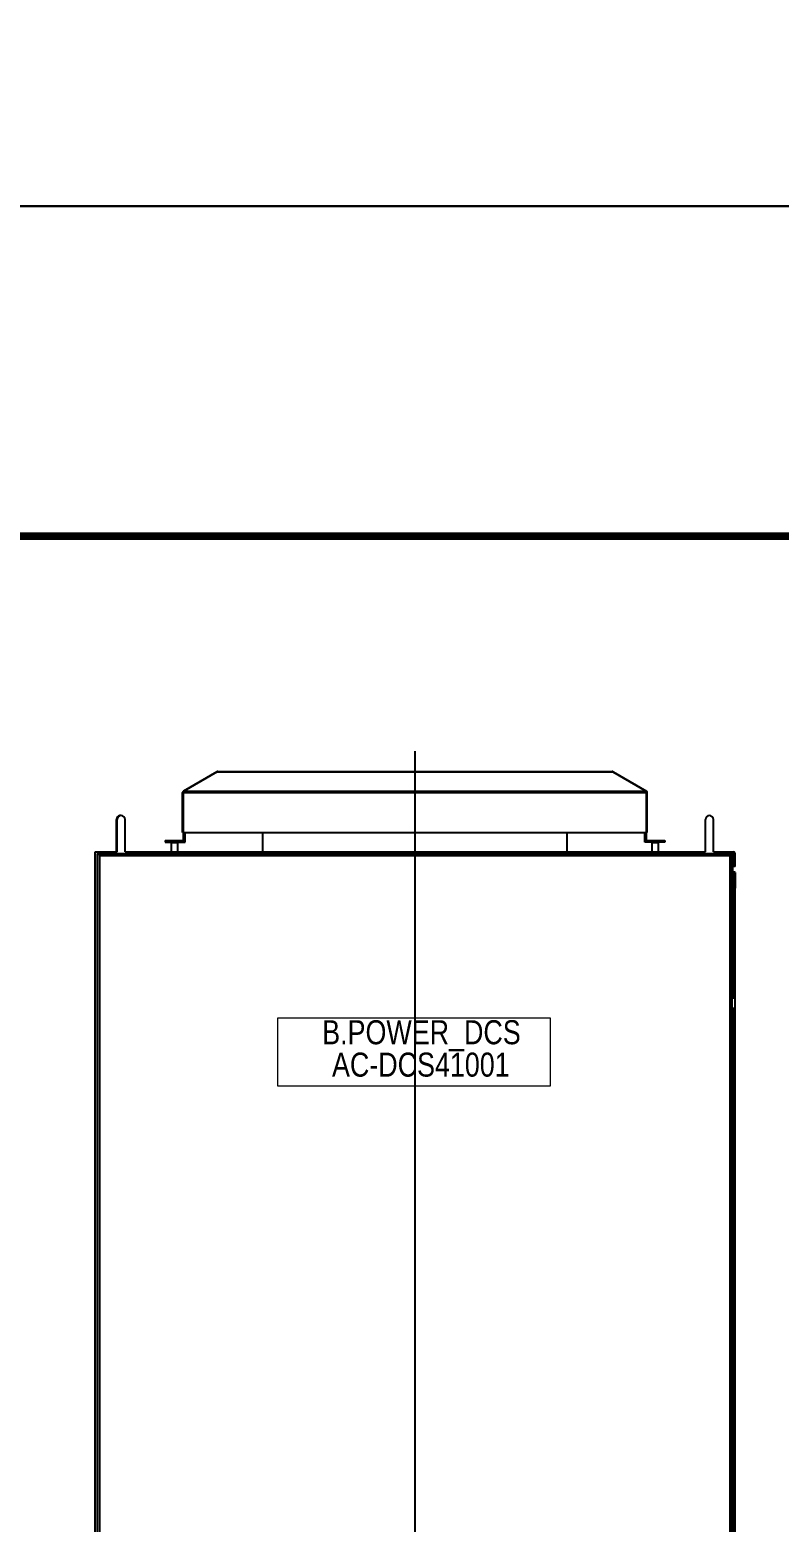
# Model space of a CAD drawing. Extents: x 79822 to 122366, y -56021 to -28815.
# Drawn here: x 82994 to 83929, y -48126 to -46265 of the extents above; entities that cross this region are included whole.
import ezdxf
from ezdxf.enums import TextEntityAlignment as Align
from ezdxf.lldxf.tags import DXFTag

# ---------------------------------------------------------------- set-up
doc = ezdxf.new("R2010")
doc.units = 0
doc.header["$LTSCALE"] = 100
doc.header["$MEASUREMENT"] = 0
doc.layers.add('HLSTK', color=7, linetype='Continuous')
doc.layers.add('t', color=1, linetype='Continuous')
doc.styles.add('HZ', font='arial.ttf', dxfattribs={"width": 0.7})
doc.styles.get("Standard").update_dxf_attribs({"font": ''})
doc.styles.get('Standard').set_extended_font_data('SimSun')
tags = doc.linetypes.add('CENTER', pattern=[2, 1.25, -0.25, 0.25, -0.25]).pattern_tags.tags
tags[10:11] = [DXFTag(74, 4), DXFTag(75, 0), DXFTag(340, '0'), DXFTag(46, 1.0), DXFTag(50, 0.0), DXFTag(44, 0.0), DXFTag(45, 0.0)]
tags[8:9] = [DXFTag(74, 4), DXFTag(75, 0), DXFTag(340, '0'), DXFTag(46, 1.0), DXFTag(50, 0.0), DXFTag(44, 0.0), DXFTag(45, 0.0)]
tags[6:7] = [DXFTag(74, 4), DXFTag(75, 0), DXFTag(340, '0'), DXFTag(46, 1.0), DXFTag(50, 0.0), DXFTag(44, 0.0), DXFTag(45, 0.0)]
tags[4:5] = [DXFTag(74, 4), DXFTag(75, 0), DXFTag(340, '0'), DXFTag(46, 1.0), DXFTag(50, 0.0), DXFTag(44, 0.0), DXFTag(45, 0.0)]

# ---------------------------------------------------------------- blocks, each defined once
blk = doc.blocks.new('图框')
at = {"layer": 't', "color": 7, "const_width": 9.62}
blk.add_lwpolyline([(4115.6, -3151.6), (4115.6, 0), (0, 0), (0, -3151.6)], close=True, dxfattribs=at)
at = {"color": 7, "flags": 8}
for tag, p, height in [('DWG.NAME:', (1381.6, -2910.4), 25), ('PROJECTNAME:', (3125.5, -2912.8), 24), ('PROJECTNAME：', (3339.1, -2913.1), 25), ('DWG.NO.:', (3128.2, -3030.4), 24), ('图纸编号', (3315.4, -3052.4), 24), ('FILENO.:', (3128.7, -3106.1), 24), ('文档号', (3317.7, -3124.1), 24)]:
    blk.add_attdef(tag, p, '', height=height, dxfattribs=at)
for tag, height, p in [('RENLIU', 24, (698.2, -2950.4)), ('SHUFENWANG', 24, (885.8, -2950.4)), ('FANGHOU', 24, (1069.7, -2950.4)), ('DANDANLI', 24, (1250, -2950.4)), ('A', 23, (59.9, -2974.9)), ('设计时间', 23, (213.9, -2974.9)), ('刘仁', 23, (698.2, -3002.2)), ('王姝芬', 23, (885.8, -3002.2)), ('侯方', 23, (1069.7, -3002.2)), ('李丹丹', 23, (1250, -3002.2)), ('#10STATIONONTROLCABINETCOVER', 30, (1777.9, -3017.2)), ('PAGEXOFX', 24, (3953.7, -3039.1)), ('REV.', 24, (59.4, -3063)), ('DATE', 24, (208.9, -3063)), ('DESCRIPTION', 24, (451.7, -3063)), ('PREPARED', 24, (698.2, -3063)), ('CHECKED', 24, (885.8, -3063)), ('SIGNED', 24, (1069.7, -3063)), ('APPROVED', 24, (1250, -3063)), ('图纸名称', 30, (1777.9, -3094.7)), ('第几页共几页', 24, (3953.7, -3114.1))]:
    blk.add_attdef(tag, text='', height=height, dxfattribs=at).set_placement(p, align=Align.MIDDLE)
for tag, p in [('图纸名称:', (1377.8, -2965.9)), ('项目名称：', (3121.6, -2984.3)), ('项目名称：', (3325, -2984.3))]:
    blk.add_attdef(tag, text='', height=25, dxfattribs=at).set_placement(p, align=Align.BOTTOM_LEFT)
at = {"color": 7, "width": 0.8, "flags": 8}
blk.add_attdef('HANGZHOUHOLLYSYSAUTOMATIONCO.,LTD.', text='', height=24, dxfattribs=at).set_placement((2770.1, -3045.7), align=Align.MIDDLE)

msp = doc.modelspace()

# ---------------------------------------------------------------- linework, layer by layer
at = {"color": 1, "linetype": 'CENTER'}
msp.add_line((83474.8, -47164.3), (83474.8, -49408.1), dxfattribs=at)
at = {"color": 7, "linetype": 'Continuous'}
for p, q in [((83227.6, -47190), (83185.9, -47214.1)), ((83228.1, -47190), (83186.4, -47214.1)), ((83227.6, -47190), (83227.8, -47190.3)), ((83228.1, -47190), (83721.6, -47190)), ((83228.7, -47189.7), (83721, -47189.7)), ((83721.6, -47190), (83763.2, -47214.1)), ((83722.1, -47190), (83721.9, -47190.3)), ((83722.1, -47190), (83763.7, -47214.1)), ((83184.8, -47265.7), (83184.8, -47216)), ((83184.8, -47216), (83185.8, -47216)), ((83185.8, -47265.7), (83185.8, -47216)), ((83185.8, -47216), (83763.8, -47216)), ((83185.9, -47214.1), (83186.2, -47214.6)), ((83186.4, -47214.1), (83763.2, -47214.1)), ((83763.7, -47214.1), (83763.4, -47214.6)), ((83763.8, -47265.7), (83763.8, -47216)), ((83764.8, -47216), (83763.8, -47216)), ((83764.8, -47265.7), (83764.8, -47216)), ((83102.3, -47289.7), (83102.3, -47249.7)), ((83102.9, -47289.7), (83102.9, -47249.7)), ((83112.9, -47289.7), (83112.9, -47249.7)), ((83837.3, -47289.7), (83837.3, -47249.7)), ((83847.3, -47289.7), (83847.3, -47249.7)), ((83162.8, -47275.7), (83162.8, -47277.7)), ((83162.8, -47275.7), (83185.8, -47275.7)), ((83165.8, -47275.7), (83165.8, -47277.7)), ((83184.8, -47265.7), (83185.8, -47265.7)), ((83185.8, -47275.7), (83185.8, -47265.7)), ((83185.8, -47265.7), (83763.8, -47265.7)), ((83187.8, -47277.7), (83185.8, -47275.7)), ((83187.8, -47277.7), (83187.8, -47265.7)), ((83284.8, -47289.7), (83284.8, -47265.7)), ((83664.8, -47289.7), (83664.8, -47265.7)), ((83761.8, -47277.7), (83761.8, -47265.7)), ((83761.8, -47277.7), (83763.8, -47275.7)), ((83763.8, -47275.7), (83763.8, -47265.7)), ((83764.8, -47265.7), (83763.8, -47265.7)), ((83763.8, -47275.7), (83786.8, -47275.7)), ((83783.8, -47275.7), (83783.8, -47277.7)), ((83786.8, -47275.7), (83786.8, -47277.7)), ((83075.6, -49247.2), (83075.6, -47289.7)), ((83075.6, -47289.7), (83102.9, -47289.7)), ((83077.6, -47292), (83872, -47292)), ((83078.6, -49267.7), (83078.6, -47292.7)), ((83078.6, -47292.7), (83870.6, -47292.7)), ((83080.9, -47292.7), (83080.9, -48221.7)), ((83112.9, -47289.7), (83837.3, -47289.7)), ((83162.8, -47277.7), (83187.8, -47277.7)), ((83171.3, -47277.7), (83170.8, -47278.2)), ((83170.8, -47289.7), (83170.8, -47278.2)), ((83170.8, -47278.2), (83178.8, -47278.2)), ((83178.3, -47277.7), (83178.8, -47278.2)), ((83178.8, -47289.7), (83178.8, -47278.2)), ((83786.8, -47277.7), (83761.8, -47277.7)), ((83771.3, -47277.7), (83770.8, -47278.2)), ((83770.8, -47289.7), (83770.8, -47278.2)), ((83770.8, -47278.2), (83778.8, -47278.2)), ((83778.3, -47277.7), (83778.8, -47278.2)), ((83778.8, -47289.7), (83778.8, -47278.2)), ((83847.3, -47289.7), (83872, -47289.7)), ((83868.3, -49267.7), (83868.3, -47292.7)), ((83870.6, -49267.7), (83870.6, -47292.7)), ((83872, -47308.2), (83872, -47289.7)), ((83872.3, -47308.2), (83872.3, -47292)), ((83874.3, -47292), (83872.3, -47292)), ((83874.3, -47308.2), (83874.3, -47292)), ((83868.3, -47295), (83080.9, -47295)), ((83872, -47308.2), (83870.6, -47308.2)), ((83871.6, -47332.8), (83871.6, -47308.2)), ((83874.3, -47308.2), (83872.3, -47308.2)), ((83872.2, -47332.3), (83872.2, -47316.4)), ((83872.2, -47316.4), (83872.6, -47316.4)), ((83872.6, -47315.7), (83872.6, -47335.2)), ((83872.6, -47315.7), (83874.6, -47315.7)), ((83874.6, -47315.7), (83874.6, -47335.2)), ((83870.6, -47332.8), (83871.7, -47332.8)), ((83872.6, -47334), (83870.6, -47334)), ((83870.6, -47335.2), (83871.7, -47335.2)), ((83871.7, -47332.8), (83871.7, -47334)), ((83871.7, -47473.2), (83871.7, -47335.2)), ((83872.2, -47335.2), (83871.7, -47335.2)), ((83872.2, -47332.3), (83872.6, -47332.3)), ((83872.2, -47335.2), (83872.2, -47473.2)), ((83872.2, -47335.2), (83874.6, -47335.2)), ((83874.6, -49247.2), (83874.6, -47335.2)), ((83871.7, -48373.2), (83871.7, -47484.2)), ((83872.2, -47484.2), (83872.2, -48373.2)), ((83078, -47534.2), (83078, -48373.2))]:
    msp.add_line(p, q, dxfattribs=at)
at = {"color": 1}
for points in [[(80424, -41902.7), (120415.7, -41902.7), (120415.7, -46484.7), (80424, -46484.7)], [(80424, -46484.7), (120403.6, -46484.7), (120403.6, -56021.4), (80424, -56021.4)]]:
    msp.add_lwpolyline(points, close=True, dxfattribs=at)
at = {"lineweight": 20}
msp.add_lwpolyline([(83303.7, -47497.1), (83643.7, -47497.1), (83643.7, -47582.1), (83303.7, -47582.1)], close=True, dxfattribs=at)
at = {"color": 7, "linetype": 'Continuous'}
for centre, radius, start, end in [((83228.7, -47191.9), 2.2, 90, 120), ((83721, -47191.9), 2.2, 60, 90), ((83187, -47216), 2.2, 120, 180), ((83213.1, -47222.8), 28.1, 164.5161, 164.989), ((83736.6, -47222.8), 28.1, 15.011, 15.4839), ((83762.6, -47216), 2.2, 0, 60), ((83107.3, -47249.7), 5, 86.537, 180), ((83107.9, -47249.7), 5, 0, 180), ((83842.3, -47249.7), 5, 0, 180), ((83872, -47292), 2.3, 0, 90), ((83872, -47292), 0.3, 0, 90), ((83873.4, -47316.4), 1.2, 32.7273, 180), ((83871.7, -47332.3), 0.5, 270, 0), ((83871.7, -47332.3), 1.7, 270, 302.2595)]:
    msp.add_arc(centre, radius, start, end, dxfattribs=at)
for points, start_tangent, end_tangent in [([(83228.1, -47190), (83228.3, -47189.9)], (0.721412, 0.692506), (0.835895, 0.548889)), ([(83228.3, -47189.9), (83228.5, -47189.8)], (0.835895, 0.548889), (0.949224, 0.3146)), ([(83228.5, -47189.8), (83228.7, -47189.7)], (0.949224, 0.3146), (1, 0)), ([(83721.2, -47189.8), (83721, -47189.7)], (-0.949224, 0.3146), (-1, 0)), ([(83721.4, -47189.9), (83721.2, -47189.8)], (-0.835895, 0.548889), (-0.949224, 0.3146)), ([(83721.6, -47190), (83721.4, -47189.9)], (-0.721412, 0.692506), (-0.835895, 0.548889)), ([(83186, -47215.5), (83185.8, -47216)], (-0.259249, -0.96581), (-0.252028, -0.96772)), ([(83186.2, -47214.6), (83186, -47215.3)], (-0.319262, -0.947666), (-0.267211, -0.963638)), ([(83186.4, -47214.1), (83186.2, -47214.6)], (-0.461961, -0.8869), (-0.319262, -0.947666)), ([(83763.2, -47214.1), (83763.4, -47214.6)], (0.461961, -0.8869), (0.319262, -0.947666)), ([(83763.4, -47214.6), (83763.6, -47215.3)], (0.319262, -0.947666), (0.267211, -0.963638)), ([(83763.7, -47215.5), (83763.8, -47216)], (0.259249, -0.96581), (0.252028, -0.96772))]:
    msp.add_spline(points, degree=3, dxfattribs=dict(at, start_tangent=start_tangent, end_tangent=end_tangent))

# ---------------------------------------------------------------- block references
at = {"color": 1}
msp.add_blockref('图框', (81560.7, -46896.2), dxfattribs=at)

# ---------------------------------------------------------------- texts
at = {"layer": 'HLSTK', "color": 7, "style": 'HZ', "width": 0.8}
for s, p in [('B.POWER_DCS', (83482.9, -47529.9)), ('AC-DCS41001', (83482.1, -47570.3))]:
    msp.add_text(s, height=30, dxfattribs=at).set_placement(p, align=Align.CENTER)

doc.saveas('drawing.dxf')
